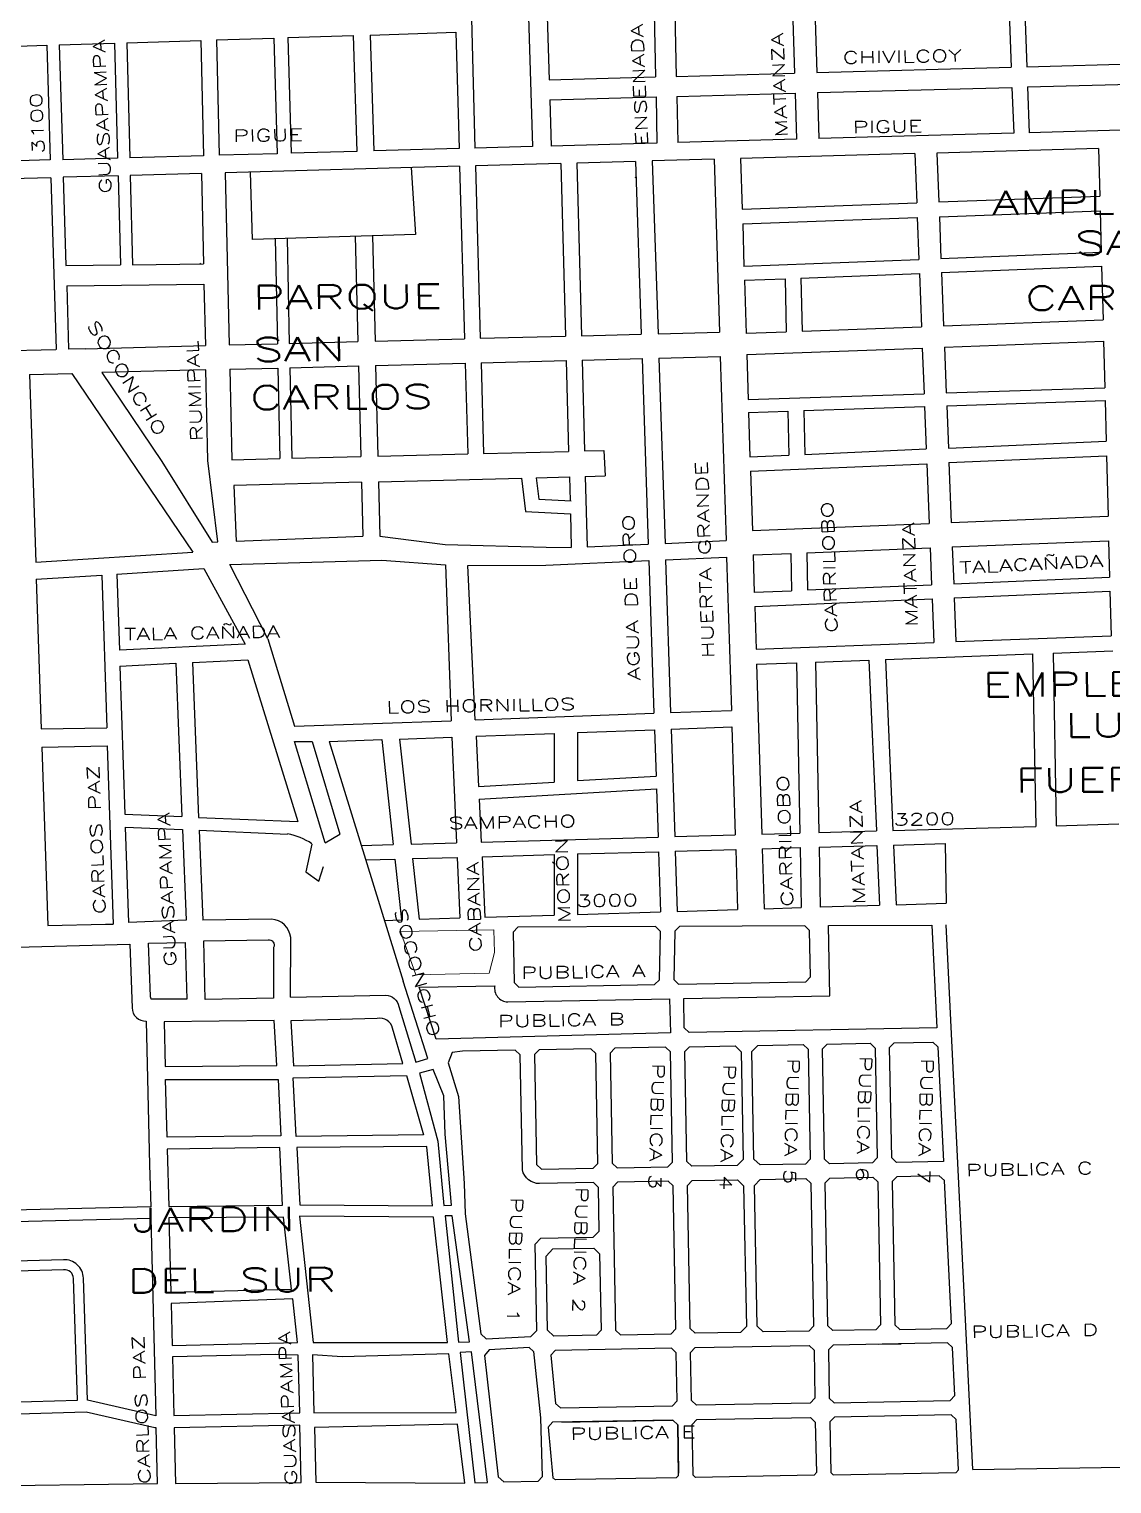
# Model space of a CAD drawing. Header units: millimetres. Extents: x 4374322 to 4409026, y 6503580 to 6534206.
# Drawn here: x 4389549 to 4390454, y 6519881 to 6521097 of the extents above; entities that cross this region are included whole.
import ezdxf

# ---------------------------------------------------------------- set-up
doc = ezdxf.new("R2010")
doc.units = ezdxf.units.MM
for name, color, linetype in [('LINEA CALLE', 252, 'Continuous'), ('NOMBRE BARRIO', 8, 'Continuous'), ('NOMBRE CALLE', 252, 'Continuous')]:
    doc.layers.add(name, color=color, linetype=linetype)
doc.styles.add('ROMANS', font='romans')

msp = doc.modelspace()

# ---------------------------------------------------------------- linework, layer by layer
at = {"layer": 'LINEA CALLE', "transparency": 33554687}
for p, q in [((4390368.1, 6521118.6), (4390370, 6521065.4)), ((4390381.1, 6521119), (4390383.1, 6521065.8)), ((4389918.9, 6521106.1), (4389921.9, 6520997.8)), ((4389966.7, 6521107.5), (4389970, 6520999.1)), ((4389982.3, 6521107.9), (4389983.9, 6521055)), ((4390071.7, 6521110.4), (4390072.8, 6521057.4)), ((4390089, 6521110.9), (4390090.1, 6521057.8)), ((4390187.3, 6521113.6), (4390188.9, 6521060.5)), ((4390205.9, 6521114.1), (4390207.5, 6521061)), ((4389834.3, 6521092.3), (4389906, 6521094.6)), ((4389906, 6521094.6), (4389908.7, 6520997.4)), ((4389512.7, 6521082.2), (4389564.1, 6521083.8)), ((4389564.1, 6521083.8), (4389567.1, 6520987.9)), ((4389574.5, 6521084.2), (4389620.7, 6521085.6)), ((4389574.5, 6521084.2), (4389577.5, 6520988.1)), ((4389620.7, 6521085.6), (4389623.3, 6520989.4)), ((4389630.9, 6521085.9), (4389692.8, 6521087.9)), ((4389630.9, 6521085.9), (4389633.5, 6520989.7)), ((4389692.8, 6521087.9), (4389695.2, 6520991.4)), ((4389705.9, 6521088.3), (4389753.9, 6521089.8)), ((4389705.9, 6521088.3), (4389708.3, 6520991.8)), ((4389753.9, 6521089.8), (4389756.7, 6520993.1)), ((4389765.6, 6521090.2), (4389820.2, 6521091.9)), ((4389765.6, 6521090.2), (4389768.4, 6520993.5)), ((4389820.2, 6521091.9), (4389823.3, 6520995)), ((4389834.3, 6521092.3), (4389837.3, 6520995.4)), ((4390383.1, 6521065.8), (4390492.4, 6521068.8)), ((4389983.9, 6521055), (4390072.8, 6521057.4)), ((4390090.1, 6521057.8), (4390188.9, 6521060.5)), ((4390207.5, 6521061), (4390370, 6521065.4)), ((4390208, 6521044.2), (4390370.6, 6521048.6)), ((4390208, 6521044.2), (4390209.2, 6521005.8)), ((4390370.6, 6521048.6), (4390372.1, 6521010.3)), ((4390383.7, 6521049), (4390493.1, 6521052)), ((4390383.7, 6521049), (4390385.1, 6521010.7)), ((4389984.4, 6521038.2), (4390073.2, 6521040.6)), ((4389984.4, 6521038.2), (4389985.6, 6520999.5)), ((4390073.2, 6521040.6), (4390074, 6521002)), ((4390090.5, 6521041), (4390189.4, 6521043.7)), ((4390090.5, 6521041), (4390091.3, 6521002.5)), ((4390189.4, 6521043.7), (4390190.5, 6521005.2)), ((4390372.1, 6521010.3), (4390209.2, 6521005.8)), ((4390494.6, 6521013.7), (4390385.1, 6521010.7)), ((4389908.7, 6520997.4), (4389837.3, 6520995.4)), ((4389970, 6520999.1), (4389921.9, 6520997.8)), ((4390074, 6521002), (4389985.6, 6520999.5)), ((4390190.5, 6521005.2), (4390091.3, 6521002.5)), ((4390443, 6520997.5), (4390307.9, 6520993.7)), ((4390443, 6520997.5), (4390444, 6520957.7)), ((4389567.1, 6520987.9), (4389515.3, 6520986.4)), ((4389623.3, 6520989.4), (4389577.5, 6520988.1)), ((4389695.2, 6520991.4), (4389633.5, 6520989.7)), ((4389756.7, 6520993.1), (4389708.3, 6520991.8)), ((4389823.3, 6520995), (4389768.4, 6520993.5)), ((4389993.7, 6520985), (4389922.3, 6520983)), ((4389993.7, 6520985), (4389997.6, 6520840.6)), ((4390056.1, 6520986.7), (4390007, 6520985.3)), ((4390007, 6520985.3), (4390010.9, 6520841)), ((4390056.1, 6520986.7), (4390060.9, 6520842.3)), ((4390121.7, 6520988.5), (4390070.1, 6520987.1)), ((4390070.1, 6520987.1), (4390074.9, 6520842.6)), ((4390121.7, 6520988.5), (4390126.3, 6520844)), ((4390289.4, 6520993.2), (4390143.9, 6520989.1)), ((4390143.9, 6520989.2), (4390145.2, 6520946.7)), ((4390289.4, 6520993.2), (4390291, 6520952.1)), ((4390307.9, 6520993.7), (4390309.5, 6520952.8)), ((4389567.6, 6520973.1), (4389501.3, 6520971.2)), ((4389567.6, 6520973.1), (4389572, 6520829.5)), ((4389623.7, 6520974.6), (4389577.9, 6520973.4)), ((4389577.9, 6520973.4), (4389580.2, 6520899.6)), ((4389623.7, 6520974.6), (4389625.7, 6520900.1)), ((4389693.4, 6520976.6), (4389633.9, 6520974.9)), ((4389633.9, 6520974.9), (4389635.9, 6520900.3)), ((4389693.4, 6520976.6), (4389695.1, 6520901)), ((4389909.1, 6520982.6), (4389713.2, 6520977.1)), ((4389713.2, 6520977.1), (4389716.5, 6520833.3)), ((4389736, 6520921.5), (4389734.5, 6520977.7)), ((4389868.6, 6520981.5), (4389872.2, 6520925.7)), ((4389909.1, 6520982.6), (4389913.2, 6520838.4)), ((4389922.3, 6520983), (4389926.4, 6520838.8)), ((4390055.6, 6520973.4), (4390056.6, 6520972.9)), ((4390145.2, 6520946.8), (4390291, 6520952.1)), ((4390309.5, 6520952.8), (4390444, 6520957.7)), ((4390145.6, 6520934.4), (4390291.5, 6520939.8)), ((4390145.6, 6520934.4), (4390146.7, 6520898.9)), ((4390291.5, 6520939.8), (4390292.8, 6520904.7)), ((4390310, 6520940.4), (4390444.3, 6520945.3)), ((4390310, 6520940.4), (4390311.3, 6520905.5)), ((4390444.3, 6520945.3), (4390445.2, 6520910.7)), ((4389872.2, 6520925.7), (4389736, 6520921.5)), ((4389764.9, 6520922.4), (4389766.7, 6520834.6)), ((4389821.9, 6520924.1), (4389824.1, 6520836.1)), ((4389836.2, 6520924.6), (4389838.4, 6520836.5)), ((4389754.9, 6520922.1), (4389756.8, 6520834.3)), ((4390311.3, 6520905.5), (4390445.2, 6520910.7)), ((4389580.2, 6520899.6), (4389625.7, 6520900.1)), ((4389635.9, 6520900.3), (4389695.1, 6520901)), ((4389692.4, 6520900.9), (4389692.8, 6520901.5)), ((4390146.7, 6520899), (4390292.8, 6520904.7)), ((4390311.8, 6520893.7), (4390445.5, 6520899)), ((4390445.5, 6520899), (4390446.7, 6520854.2)), ((4390147.1, 6520887.3), (4390181, 6520888.6)), ((4390147.1, 6520887.3), (4390148.5, 6520842.9)), ((4390181, 6520888.6), (4390181.9, 6520844.3)), ((4390194.3, 6520889.1), (4390293.3, 6520893)), ((4390194.3, 6520889.1), (4390195.3, 6520844.8)), ((4390293.3, 6520893), (4390295, 6520848.5)), ((4390311.8, 6520893.7), (4390313.5, 6520849.2)), ((4389580.8, 6520882.7), (4389695.5, 6520884.1)), ((4389580.8, 6520882.7), (4389582.4, 6520829.8)), ((4389695.5, 6520884.1), (4389696.7, 6520832.8)), ((4390313.5, 6520849.2), (4390446.7, 6520854.2)), ((4389838.4, 6520836.5), (4389913.2, 6520838.4)), ((4389926.4, 6520838.8), (4389997.6, 6520840.6)), ((4390010.9, 6520841), (4390060.9, 6520842.3)), ((4390074.9, 6520842.6), (4390126.3, 6520844)), ((4390148.5, 6520843.1), (4390181.9, 6520844.3)), ((4390195.3, 6520844.8), (4390295, 6520848.5)), ((4389489, 6520827.3), (4389571.6, 6520829.5)), ((4389572, 6520829.5), (4389571.6, 6520829.5)), ((4389596.6, 6520830.1), (4389582.4, 6520829.8)), ((4389596.6, 6520830.1), (4389696.7, 6520832.8)), ((4389716.5, 6520833.3), (4389756.8, 6520834.3)), ((4389766.7, 6520834.6), (4389824.1, 6520836.1)), ((4390149.1, 6520825.3), (4390295.7, 6520830.7)), ((4390149.1, 6520825.3), (4390150.2, 6520787.6)), ((4390295.7, 6520830.7), (4390297.2, 6520792.5)), ((4390314.2, 6520831.4), (4390447.1, 6520836.4)), ((4390314.2, 6520831.4), (4390315.7, 6520793.1)), ((4390447.1, 6520836.4), (4390448.1, 6520797.5)), ((4389717, 6520812.9), (4389757.2, 6520813.9)), ((4389717, 6520812.9), (4389718.7, 6520737.2)), ((4389757.2, 6520813.9), (4389758.8, 6520738.2)), ((4389767.2, 6520814.2), (4389824.6, 6520815.7)), ((4389767.2, 6520814.2), (4389768.8, 6520738.5)), ((4389824.6, 6520815.7), (4389826.5, 6520739.9)), ((4389838.9, 6520816.1), (4389913.7, 6520818)), ((4389838.9, 6520816.1), (4389840.8, 6520740.3)), ((4389913.7, 6520818), (4389915.9, 6520742.2)), ((4389927, 6520818.4), (4389998.2, 6520820.2)), ((4389927, 6520818.4), (4389929.1, 6520742.5)), ((4389998.2, 6520820.2), (4390000.2, 6520744.3)), ((4390011.5, 6520820.6), (4390061.6, 6520821.9)), ((4390011.5, 6520820.6), (4390013.5, 6520744.7)), ((4390061.6, 6520821.9), (4390066.7, 6520666.8)), ((4390075.6, 6520822.3), (4390126.9, 6520823.6)), ((4390075.6, 6520822.3), (4390080.7, 6520667.4)), ((4390126.9, 6520823.6), (4390131.7, 6520669.7)), ((4389549.7, 6520808.5), (4389585.2, 6520809.5)), ((4389549.7, 6520808.5), (4389554.9, 6520651.6)), ((4389585.2, 6520809.5), (4389686.1, 6520660.1)), ((4390150.2, 6520787.6), (4390297.2, 6520792.5)), ((4390315.7, 6520793.1), (4390448.1, 6520797.5)), ((4390150.6, 6520776.8), (4390183.3, 6520777.9)), ((4390150.6, 6520776.8), (4390151.7, 6520739.8)), ((4390183.3, 6520777.9), (4390184.1, 6520741.2)), ((4390196.7, 6520778.4), (4390297.6, 6520781.7)), ((4390196.7, 6520778.4), (4390197.4, 6520741.8)), ((4390297.6, 6520781.7), (4390299, 6520746.3)), ((4390316.1, 6520782.3), (4390448.4, 6520786.8)), ((4390316.1, 6520782.3), (4390317.5, 6520747.1)), ((4390448.4, 6520786.8), (4390449.3, 6520752.8)), ((4390317.5, 6520747.1), (4390449.3, 6520752.8)), ((4389768.8, 6520738.5), (4389826.5, 6520739.9)), ((4389840.8, 6520740.3), (4389915.9, 6520742.2)), ((4389929.1, 6520742.5), (4390000.2, 6520744.3)), ((4390013.5, 6520744.7), (4390029.5, 6520745.1)), ((4390029.5, 6520745.1), (4390030.8, 6520723.7)), ((4390151.7, 6520739.8), (4390184.1, 6520741.2)), ((4390197.4, 6520741.8), (4390299, 6520746.3)), ((4390317.9, 6520734.9), (4390449.6, 6520740.6)), ((4390449.6, 6520740.6), (4390450.9, 6520690)), ((4389718.7, 6520737.2), (4389758.8, 6520738.2)), ((4390152.1, 6520727.6), (4390299.5, 6520734)), ((4390299.5, 6520734), (4390301.4, 6520684.1)), ((4390317.9, 6520734.9), (4390319.9, 6520684.8)), ((4389827.1, 6520718.6), (4389828.2, 6520673.3)), ((4389841.3, 6520718.9), (4389960.8, 6520722)), ((4389841.3, 6520718.9), (4389842.5, 6520673.4)), ((4389960.8, 6520722), (4389964.2, 6520694)), ((4389973.1, 6520722.3), (4390000.8, 6520723)), ((4389973.1, 6520722.3), (4389975.3, 6520704.2)), ((4390000.8, 6520723), (4390001.4, 6520702.9)), ((4390014.1, 6520723.3), (4390030.8, 6520723.7)), ((4390014.1, 6520723.3), (4390015.7, 6520664.5)), ((4390152.1, 6520727.6), (4390153.7, 6520678)), ((4389975.3, 6520704.2), (4390002.2, 6520702.9)), ((4389964.2, 6520694), (4390001.7, 6520692.2)), ((4390001.7, 6520692.2), (4390002.4, 6520664)), ((4390153.7, 6520678.2), (4390301.4, 6520684.1)), ((4390319.9, 6520684.8), (4390450.9, 6520690)), ((4389842.5, 6520673.4), (4389896.9, 6520666.5)), ((4390080.7, 6520667.4), (4390131.7, 6520669.7)), ((4390320.7, 6520664.4), (4390451.4, 6520669.5)), ((4390451.4, 6520669.5), (4390452.2, 6520639.1)), ((4389554.9, 6520651.6), (4389686.1, 6520660.1)), ((4389896.9, 6520666.5), (4389981.4, 6520664.1)), ((4389981.4, 6520664.1), (4390002.4, 6520664)), ((4390015.7, 6520664.5), (4390066.7, 6520666.8)), ((4390081.1, 6520653.6), (4390132.2, 6520655.9)), ((4390132.2, 6520655.9), (4390136.2, 6520527.7)), ((4390154.3, 6520657.8), (4390185.8, 6520659)), ((4390154.3, 6520657.8), (4390155.3, 6520626.2)), ((4390185.8, 6520659), (4390186.4, 6520627.8)), ((4390199.1, 6520659.5), (4390302.2, 6520663.6)), ((4390199.1, 6520659.5), (4390199.8, 6520628.4)), ((4390302.2, 6520663.6), (4390303.4, 6520632.8)), ((4390320.7, 6520664.4), (4390321.9, 6520633.6)), ((4389981, 6520649.1), (4390067.2, 6520653)), ((4390067.2, 6520653), (4390071.4, 6520525.4)), ((4390081.1, 6520653.6), (4390085.4, 6520525.9)), ((4389555.4, 6520637.4), (4389610.1, 6520640.9)), ((4389555.4, 6520637.4), (4389559.5, 6520512.2)), ((4389610.1, 6520640.9), (4389614.2, 6520513.3)), ((4389622.8, 6520641.7), (4389624.8, 6520578.2)), ((4390199.8, 6520628.4), (4390303.4, 6520632.8)), ((4390321.9, 6520633.6), (4390452.2, 6520639.1)), ((4390155.3, 6520626.5), (4390186.4, 6520627.8)), ((4390155.7, 6520614.7), (4390303.8, 6520621)), ((4390303.8, 6520621), (4390305.3, 6520584.6)), ((4390322.3, 6520621.8), (4390452.5, 6520627.4)), ((4390322.3, 6520621.8), (4390323.7, 6520585.3)), ((4390452.5, 6520627.4), (4390453.4, 6520590.2)), ((4390155.7, 6520614.7), (4390156.8, 6520579)), ((4389748.8, 6520587.6), (4389771.2, 6520514.6)), ((4390156.8, 6520579), (4390305.3, 6520584.6)), ((4390323.7, 6520585.3), (4390453.4, 6520590.2)), ((4389685.8, 6520567.7), (4389732.2, 6520569.9)), ((4389732.2, 6520569.9), (4389773.8, 6520434.8)), ((4390206.5, 6520568.1), (4390251, 6520569.8)), ((4390251, 6520569.8), (4390257.3, 6520427)), ((4390264.8, 6520570.3), (4390387.9, 6520575)), ((4390264.8, 6520570.4), (4390271.1, 6520427.4)), ((4390387.9, 6520575), (4390390.6, 6520430.8)), ((4390404.9, 6520575.6), (4390454.8, 6520577.5)), ((4390404.9, 6520575.6), (4390407.6, 6520431.3)), ((4389625.3, 6520564.8), (4389672, 6520567.1)), ((4389625.3, 6520564.8), (4389629.3, 6520440.9)), ((4389672, 6520567.1), (4389677.1, 6520438.9)), ((4389685.8, 6520567.7), (4389691, 6520438.3)), ((4390157.2, 6520566.3), (4390190.7, 6520567.5)), ((4390157.2, 6520566.3), (4390161.7, 6520424.3)), ((4390190.7, 6520567.5), (4390193.4, 6520425.2)), ((4390206.5, 6520568.1), (4390209.2, 6520425.7)), ((4389922.2, 6520519.9), (4390071.4, 6520525.4)), ((4390085.4, 6520525.9), (4390136.2, 6520527.7)), ((4389559.5, 6520512.2), (4389614.2, 6520513.3)), ((4389771.2, 6520514.6), (4389902, 6520519.1)), ((4390007.5, 6520509.3), (4390071.9, 6520511.6)), ((4390007.5, 6520509.3), (4390007.5, 6520469)), ((4390071.9, 6520511.6), (4390073.2, 6520472.8)), ((4390085.8, 6520512.1), (4390136.6, 6520514)), ((4390085.8, 6520512.1), (4390088.8, 6520422.3)), ((4390136.6, 6520514), (4390139.4, 6520423.7)), ((4389560, 6520496.9), (4389614.7, 6520498)), ((4389560, 6520496.9), (4389564.9, 6520347.9)), ((4389614.7, 6520498), (4389619.6, 6520349.1)), ((4389800.1, 6520501.6), (4389844, 6520503.3)), ((4389800.1, 6520501.6), (4389861.8, 6520301.5)), ((4389844, 6520503.3), (4389853.5, 6520415.6)), ((4389858.9, 6520503.8), (4389902.6, 6520505.4)), ((4389858.9, 6520503.8), (4389868.5, 6520416)), ((4389902.6, 6520505.4), (4389906.5, 6520417.1)), ((4389922.9, 6520506.2), (4389988.1, 6520508.5)), ((4389922.9, 6520506.2), (4389924.9, 6520464.2)), ((4389988.1, 6520508.5), (4389988.1, 6520467.8)), ((4390007.5, 6520469), (4390073.2, 6520472.8)), ((4389924.9, 6520464.2), (4389988.1, 6520467.8)), ((4389925.4, 6520453.5), (4390073.5, 6520462.1)), ((4390073.5, 6520462.1), (4390074.9, 6520421.9)), ((4389925.4, 6520453.5), (4389927.2, 6520417.7)), ((4389629.3, 6520440.9), (4389677.1, 6520438.9)), ((4389691, 6520438.3), (4389773.8, 6520434.8)), ((4389629.7, 6520430.2), (4389632.3, 6520350.5)), ((4389629.7, 6520430.2), (4389677.6, 6520428.1)), ((4389691.4, 6520427.6), (4389765.3, 6520424.4)), ((4389796.8, 6520417), (4389809.1, 6520424.4)), ((4390088.8, 6520422.3), (4390139.4, 6520423.7)), ((4390161.7, 6520424.3), (4390193.4, 6520425.2)), ((4390209.2, 6520425.7), (4390257.3, 6520427)), ((4390271.1, 6520427.4), (4390390.6, 6520430.8)), ((4390407.6, 6520431.3), (4390460, 6520432.8)), ((4389785.6, 6520415.8), (4389780.6, 6520392.8)), ((4389826.8, 6520414.8), (4389853.5, 6520415.6)), ((4389868.5, 6520416), (4389906.5, 6520417.1)), ((4389927.2, 6520417.7), (4390074.9, 6520421.9)), ((4390089.2, 6520410), (4390139.8, 6520411.5)), ((4390139.8, 6520411.5), (4390141.4, 6520361.3)), ((4390162, 6520412.1), (4390193.7, 6520413)), ((4390162, 6520412.1), (4390163.6, 6520361.9)), ((4390193.7, 6520413), (4390194.6, 6520362.9)), ((4390209.4, 6520413.5), (4390257.8, 6520414.8)), ((4390209.4, 6520413.5), (4390210.4, 6520363.2)), ((4390257.8, 6520414.8), (4390260, 6520364.9)), ((4390271.6, 6520415.2), (4390314.8, 6520416.5)), ((4390271.6, 6520415.2), (4390273.8, 6520365.3)), ((4390314.8, 6520416.5), (4390315.5, 6520366.6)), ((4389869.8, 6520403.8), (4389907.1, 6520404.9)), ((4389907.1, 6520404.9), (4389909.3, 6520354.2)), ((4389927.8, 6520405.4), (4389988.1, 6520407.2)), ((4389927.8, 6520405.4), (4389930.2, 6520354.8)), ((4389988.1, 6520407.2), (4389988.2, 6520356.6)), ((4390007.6, 6520407.7), (4390075.3, 6520409.6)), ((4390007.6, 6520407.7), (4390007.6, 6520357.2)), ((4390075.3, 6520409.6), (4390076.9, 6520359.3)), ((4390089.2, 6520410), (4390090.9, 6520359.7)), ((4389564.9, 6520347.9), (4389613.3, 6520349.1)), ((4389613.3, 6520349.1), (4389619.6, 6520349.1)), ((4390338, 6519893), (4390734.6, 6519899.2))]:
    msp.add_line(p, q, dxfattribs=at)
at = {"layer": 'LINEA CALLE', "linetype": 'Continuous', "transparency": 33554687}
for p, q in [((4389830.5, 6520402.7), (4389854.9, 6520403.4)), ((4389854.9, 6520403.4), (4389860.4, 6520352.7)), ((4389869.8, 6520403.8), (4389875.3, 6520353.1)), ((4389780.6, 6520392.8), (4389791.5, 6520384.9)), ((4389791.5, 6520384.9), (4389795.3, 6520397.2)), ((4390163.6, 6520361.9), (4390194.6, 6520362.9)), ((4390210.4, 6520363.4), (4390260, 6520364.9)), ((4390273.8, 6520365.3), (4390315.5, 6520366.6)), ((4389846, 6520352.2), (4389860.4, 6520352.7)), ((4389875.3, 6520353.1), (4389909.3, 6520354.2)), ((4389930.2, 6520354.8), (4389988.2, 6520356.6)), ((4390007.6, 6520357.2), (4390076.9, 6520359.3)), ((4390090.9, 6520359.7), (4390141.4, 6520361.3)), ((4389953.7, 6520342.4), (4389954.6, 6520300.2)), ((4390072.9, 6520347), (4389957.7, 6520346.4)), ((4390076, 6520302.5), (4390076.8, 6520343)), ((4390088.8, 6520343.1), (4390088, 6520302.8)), ((4390197.4, 6520347.7), (4390092.9, 6520347.1)), ((4390202.2, 6520305), (4390201.5, 6520343.7)), ((4390217.4, 6520347.8), (4390303.7, 6520348.2)), ((4390218.5, 6520289.2), (4390217.4, 6520347.8)), ((4390303.7, 6520348.2), (4390307.9, 6520262.5)), ((4390338, 6519893), (4390315.6, 6520348.5)), ((4389879.3, 6520307.9), (4389879.3, 6520307.9)), ((4389958.6, 6520296.3), (4390071.9, 6520298.5)), ((4390091.9, 6520298.8), (4390198.3, 6520300.9)), ((4390096.4, 6520286.8), (4390218.5, 6520289.2)), ((4390096.8, 6520262.5), (4390096.4, 6520286.8)), ((4390096.8, 6520262.5), (4390100.9, 6520258.5)), ((4390307.9, 6520262.5), (4390100.9, 6520258.5)), ((4390018.8, 6520244.9), (4389975.6, 6520244.1)), ((4390034.8, 6520241.3), (4390036.6, 6520149.3)), ((4390081.1, 6520246.2), (4390038.7, 6520245.3)), ((4390087, 6520150.2), (4390085.2, 6520242.2)), ((4390099, 6520150.5), (4390097.2, 6520242.5)), ((4390101.1, 6520246.5), (4390139.2, 6520247.3)), ((4390144.3, 6520242.4), (4390146, 6520152.4)), ((4390155, 6520152.6), (4390153.3, 6520242.5)), ((4390158.2, 6520247.6), (4390196.2, 6520248.4)), ((4390200.3, 6520244.5), (4390202.1, 6520152.5)), ((4390214.1, 6520152.7), (4390212.3, 6520244.7)), ((4390216.2, 6520248.8), (4390252.2, 6520249.5)), ((4390256.3, 6520245.5), (4390258.1, 6520153.6)), ((4390270.1, 6520153.8), (4390268.3, 6520245.8)), ((4390272.2, 6520249.9), (4390304.4, 6520250.5)), ((4390308.6, 6520246.6), (4390313.3, 6520150.6)), ((4389971.6, 6520240), (4389973.4, 6520148)), ((4390024.6, 6520149), (4390022.8, 6520241)), ((4389977.5, 6520144.1), (4390020.7, 6520145)), ((4390040.7, 6520145.3), (4390083.1, 6520146.2)), ((4390141.1, 6520147.3), (4390103.1, 6520146.6)), ((4390198.2, 6520148.4), (4390160.1, 6520147.7)), ((4390254.1, 6520149.5), (4390218.2, 6520148.8)), ((4390313.3, 6520150.6), (4390274.1, 6520149.9)), ((4390083.3, 6520134.2), (4390040.9, 6520133.4)), ((4390103.3, 6520134.6), (4390141.3, 6520135.3)), ((4390160.3, 6520135.7), (4390198.4, 6520136.4)), ((4390202.5, 6520132.5), (4390204.8, 6520012.9)), ((4390216.8, 6520013.1), (4390214.5, 6520132.7)), ((4390218.4, 6520136.8), (4390254.4, 6520137.5)), ((4390258.5, 6520133.6), (4390260.8, 6520014)), ((4390270.5, 6520133.8), (4390272.8, 6520014.2)), ((4390309.9, 6520138.6), (4390274.4, 6520137.9)), ((4390320, 6520015.1), (4390314.1, 6520134.6)), ((4390037, 6520129.3), (4390039.3, 6520009.7)), ((4390089.7, 6520010.7), (4390087.4, 6520130.3)), ((4390101.7, 6520010.9), (4390099.4, 6520130.5)), ((4390146.4, 6520130.4), (4390148.7, 6520012.8)), ((4390157.7, 6520013), (4390155.4, 6520130.6)), ((4389982.6, 6520009.6), (4389981.4, 6520071.6)), ((4389987.1, 6520077.5), (4390021.2, 6520078.1)), ((4390026.1, 6520073.4), (4390027.3, 6520009.5)), ((4390276.8, 6520010.3), (4390316.2, 6520011)), ((4390023.4, 6520005.4), (4389987.7, 6520004.7)), ((4390043.4, 6520005.8), (4390085.8, 6520006.6)), ((4390143.8, 6520007.7), (4390105.8, 6520007)), ((4390200.9, 6520008.8), (4390162.8, 6520008.1)), ((4390256.9, 6520009.9), (4390220.9, 6520009.2)), ((4390316.8, 6519999.1), (4390221.1, 6519997.2)), ((4390259.5, 6519997.9), (4390277.9, 6519998.3)), ((4389985.2, 6519988.7), (4389989.1, 6519948.4)), ((4390086, 6519994.6), (4389988.8, 6519992.7)), ((4390090.9, 6519950.4), (4390090.1, 6519990.7)), ((4390102.9, 6519950.7), (4390102.1, 6519990.9)), ((4390106, 6519995), (4390201.1, 6519996.8)), ((4390205.2, 6519992.9), (4390205.9, 6519952.7)), ((4390217.2, 6519993.1), (4390217.9, 6519952.9)), ((4390322.9, 6519954.9), (4390321, 6519995.1)), ((4390222, 6519949), (4390319.1, 6519950.9)), ((4389993.4, 6519944.6), (4390086.9, 6519946.4)), ((4390202, 6519948.6), (4390106.9, 6519946.8)), ((4390319.7, 6519938.9), (4390222.3, 6519937)), ((4389983, 6519928.6), (4389987.1, 6519886.3)), ((4390087.2, 6519934.4), (4389986.6, 6519932.6)), ((4389994.6, 6519932.6), (4390087.2, 6519934.4)), ((4390087.2, 6519934.4), (4390091.3, 6519930.4)), ((4390091.3, 6519930.4), (4390092, 6519890.2)), ((4390092.1, 6519888.2), (4390091.3, 6519930.4)), ((4390104.1, 6519888.5), (4390103.3, 6519930.7)), ((4390107.2, 6519934.8), (4390202.3, 6519936.6)), ((4390206.3, 6519932.7), (4390207.2, 6519890.5)), ((4390218.3, 6519932.9), (4390219.2, 6519890.7)), ((4390326, 6519892.8), (4390323.9, 6519935)), ((4390221.2, 6519888.7), (4390324.1, 6519890.7)), ((4390090.1, 6519886.2), (4389989.3, 6519884.4)), ((4390090.1, 6519886.2), (4390092.1, 6519888.2)), ((4390205.2, 6519888.4), (4390106.1, 6519886.5))]:
    msp.add_line(p, q, dxfattribs=at)
at = {"layer": 'LINEA CALLE', "linetype": 'Continuous', "lineweight": 20, "transparency": 33554687}
for p, q in [((4389953.7, 6520342.4), (4389957.7, 6520346.4)), ((4390076.8, 6520343), (4390072.9, 6520347)), ((4390088.8, 6520343.1), (4390092.9, 6520347.1)), ((4390201.5, 6520343.7), (4390197.4, 6520347.7)), ((4390071.9, 6520298.5), (4390076, 6520302.5)), ((4390088, 6520302.8), (4390091.9, 6520298.8)), ((4390198.3, 6520300.9), (4390202.2, 6520305)), ((4389954.6, 6520300.2), (4389958.6, 6520296.3)), ((4389955.6, 6520243.7), (4389959.6, 6520239.8)), ((4389971.6, 6520240), (4389975.6, 6520244.1)), ((4390022.8, 6520241), (4390018.8, 6520244.9)), ((4390034.8, 6520241.3), (4390038.7, 6520245.3)), ((4390081.1, 6520246.2), (4390085.2, 6520242.2)), ((4390097.2, 6520242.5), (4390101.1, 6520246.5)), ((4390139.2, 6520247.3), (4390144.3, 6520242.4)), ((4390153.3, 6520242.5), (4390158.2, 6520247.6)), ((4390196.2, 6520248.4), (4390200.3, 6520244.5)), ((4390212.3, 6520244.7), (4390216.2, 6520248.8)), ((4390252.2, 6520249.5), (4390256.3, 6520245.5)), ((4390268.3, 6520245.8), (4390272.2, 6520249.9)), ((4390304.4, 6520250.5), (4390308.6, 6520246.6)), ((4389973.4, 6520148), (4389977.5, 6520144.1)), ((4390020.7, 6520145), (4390024.6, 6520149)), ((4390036.6, 6520149.3), (4390040.7, 6520145.3)), ((4390083.1, 6520146.2), (4390087, 6520150.2)), ((4390099, 6520150.5), (4390103.1, 6520146.6)), ((4390141.1, 6520147.3), (4390146, 6520152.4)), ((4390155, 6520152.6), (4390160.1, 6520147.7)), ((4390198.2, 6520148.4), (4390202.1, 6520152.5)), ((4390214.1, 6520152.7), (4390218.2, 6520148.8)), ((4390254.1, 6520149.5), (4390258.1, 6520153.6)), ((4390270.1, 6520153.8), (4390274.1, 6520149.9)), ((4390037, 6520129.3), (4390040.9, 6520133.4)), ((4390083.3, 6520134.2), (4390087.4, 6520130.3)), ((4390099.4, 6520130.5), (4390103.3, 6520134.6)), ((4390141.3, 6520135.3), (4390146.4, 6520130.4)), ((4390155.4, 6520130.6), (4390160.3, 6520135.7)), ((4390198.4, 6520136.4), (4390202.5, 6520132.5)), ((4390214.5, 6520132.7), (4390218.4, 6520136.8)), ((4390254.4, 6520137.5), (4390258.5, 6520133.6)), ((4390270.5, 6520133.8), (4390274.4, 6520137.9)), ((4390309.9, 6520138.6), (4390314.1, 6520134.6)), ((4389981.4, 6520071.6), (4389987.1, 6520077.5)), ((4390021.2, 6520078.1), (4390026.1, 6520073.4)), ((4390085.8, 6520006.6), (4390089.7, 6520010.7)), ((4390101.7, 6520010.9), (4390105.8, 6520007)), ((4390143.8, 6520007.7), (4390148.7, 6520012.8)), ((4390157.7, 6520013), (4390162.8, 6520008.1)), ((4390200.9, 6520008.8), (4390204.8, 6520012.9)), ((4390216.8, 6520013.1), (4390220.9, 6520009.2)), ((4390256.9, 6520009.9), (4390260.8, 6520014)), ((4390276.8, 6520010.3), (4390272.8, 6520014.2)), ((4390316.2, 6520011), (4390320, 6520015.1)), ((4389982.6, 6520009.6), (4389987.7, 6520004.7)), ((4390023.4, 6520005.4), (4390027.3, 6520009.5)), ((4390039.3, 6520009.7), (4390043.4, 6520005.8)), ((4390316.8, 6519999.1), (4390321, 6519995.1)), ((4389985.2, 6519988.7), (4389988.8, 6519992.7)), ((4390086, 6519994.6), (4390090.1, 6519990.7)), ((4390102.1, 6519990.9), (4390106, 6519995)), ((4390205.2, 6519992.9), (4390201.1, 6519996.8)), ((4390221.1, 6519997.2), (4390217.2, 6519993.1)), ((4390086.9, 6519946.4), (4390090.9, 6519950.4)), ((4390102.9, 6519950.7), (4390106.9, 6519946.8)), ((4390202, 6519948.6), (4390205.9, 6519952.7)), ((4390217.9, 6519952.9), (4390222, 6519949)), ((4390319.1, 6519950.9), (4390322.9, 6519954.9)), ((4389989.1, 6519948.4), (4389993.4, 6519944.6)), ((4390319.7, 6519938.9), (4390323.9, 6519935)), ((4389983, 6519928.6), (4389986.6, 6519932.6)), ((4390087.2, 6519934.4), (4390091.3, 6519930.4)), ((4390103.3, 6519930.7), (4390107.2, 6519934.8)), ((4390206.3, 6519932.7), (4390202.3, 6519936.6)), ((4390222.3, 6519937), (4390218.3, 6519932.9)), ((4390205.2, 6519888.4), (4390207.2, 6519890.5)), ((4390221.2, 6519888.7), (4390219.2, 6519890.7)), ((4390324.1, 6519890.7), (4390326, 6519892.8)), ((4389987.1, 6519886.3), (4389989.3, 6519884.4)), ((4390106.1, 6519886.5), (4390104.1, 6519888.5))]:
    msp.add_line(p, q, dxfattribs=at)
at = {"layer": 'LINEA CALLE', "transparency": 33554687}
for points in [[(4389610.2, 6520810.1), (4389660.4, 6520735.7), (4389702.4, 6520668.4), (4389707.1, 6520668.6), (4389698.8, 6520736.7), (4389697.1, 6520812.4)], [(4389662.1, 6520267.4), (4389663.1, 6520230.1), (4389756.3, 6520230.8), (4389754.2, 6520268.5)], [(4389770.1, 6520220.7), (4389864.6, 6520222.4), (4389878.8, 6520172.9), (4389772.4, 6520171.6)], [(4389669.1, 6519987.2), (4389670.3, 6519938.3), (4389775.5, 6519940.4), (4389774.2, 6519988.6), (4389755, 6519989.3)], [(4389919.1, 6519991.5), (4389909.6, 6519991), (4389921.8, 6519882), (4389932.5, 6519882.3)]]:
    msp.add_lwpolyline(points, close=True, dxfattribs=at)
for points in [[(4389827.1, 6520718.6), (4389720.5, 6520715.8), (4389722.3, 6520669.1), (4389828.2, 6520673.3)], [(4389622.8, 6520641.7), (4389695.3, 6520646.4), (4389729.8, 6520583.2), (4389624.8, 6520578.2)], [(4389748.8, 6520587.6), (4389717, 6520649.8), (4389844.1, 6520653.2), (4389897.4, 6520649.3), (4389902, 6520519.1)], [(4389922.2, 6520519.9), (4389915.9, 6520649), (4389981, 6520649.1)], [(4389796.8, 6520417), (4389771.2, 6520501.6), (4389785.8, 6520501.6), (4389809.1, 6520424.4)], [(4389677.6, 6520428.1), (4389680.6, 6520352.4), (4389632.3, 6520350.5)], [(4389691.4, 6520427.6), (4389694.4, 6520352.4)], [(4389767.9, 6520288.1), (4389768, 6520337.9)], [(4389663.4, 6520219.3), (4389757.4, 6520219.3), (4389759.7, 6520172.1), (4389664.6, 6520170.9), (4389663.4, 6520219.3)], [(4389895.9, 6520113.8), (4389902.4, 6520114), (4389896.9, 6520173.5), (4389896, 6520205.6), (4389887, 6520227.6), (4389875.5, 6520224.5), (4389890.8, 6520167.7), (4389895.9, 6520113.8)], [(4389666, 6520112.9), (4389761.1, 6520114.2), (4389758.8, 6520162.4), (4389664.8, 6520160.8), (4389666, 6520112.9)], [(4389881.7, 6520163.1), (4389773.2, 6520162.3), (4389775.5, 6520114.3), (4389886.4, 6520113.6), (4389881.7, 6520162.9), (4389881.7, 6520163.1)], [(4389650.1, 6520147.9), (4389651, 6520112.8)], [(4389651, 6520112.8), (4389119.7, 6520100), (4389118.3, 6520143.2)], [(4389667.7, 6520041.5), (4389768.5, 6520043.8), (4389761.8, 6520104.1), (4389666.2, 6520103.4), (4389667.7, 6520041.5)], [(4389775.2, 6520104.8), (4389786.8, 6519999.4), (4389899, 6519999.3), (4389887.4, 6520104.1), (4389775.2, 6520104.8)], [(4389908.2, 6519999.5), (4389917.4, 6519999.8), (4389903, 6520105.3), (4389897, 6520105.1), (4389908.2, 6519999.5)], [(4389668, 6520031.9), (4389668.8, 6519996.8), (4389773.6, 6519999.4), (4389769.8, 6520035.9), (4389668, 6520031.9)], [(4389900, 6519989.7), (4389811, 6519987.4), (4389786.2, 6519989.1), (4389787.4, 6519940.5), (4389906.1, 6519940.8), (4389900, 6519989.7)], [(4389967.2, 6519995.2), (4389933.8, 6519993.1), (4389930, 6519988.3), (4389941.3, 6519887.1), (4389946, 6519882.7), (4389974.7, 6519883.4), (4389978.1, 6519887.1)], [(4389967.2, 6519995.2), (4389970.9, 6519991.7), (4389976.8, 6519936.2), (4389978.1, 6519887.1)], [(4389492.2, 6519937.7), (4389493, 6519879.1), (4389656.7, 6519881.3), (4389655.5, 6519927.9), (4389654.3, 6519927.9), (4389597.1, 6519941), (4389492.2, 6519937.9)], [(4389671.7, 6519881.3), (4389776.8, 6519882.4), (4389775.6, 6519930.2), (4389670.5, 6519928), (4389671.7, 6519881.4)], [(4389788.9, 6519882.6), (4389913.5, 6519881.8), (4389907.4, 6519930.9), (4389787.7, 6519928.3), (4389788.9, 6519882.6)]]:
    msp.add_lwpolyline(points, dxfattribs=at)
for points in [[(4389768, 6520337.9, 0.353469), (4389752, 6520353.3), (4389694.4, 6520352.4)], [(4389118.3, 6520143.2), (4389113.3, 6520301.2), (4389187.3, 6520304.4), (4389240.5, 6520307.5), (4389252.2, 6520311.7), (4389277.5, 6520328.5), (4389309.9, 6520329.2), (4389358.1, 6520325.7), (4389362.3, 6520266.4), (4389370.3, 6520267), (4389366.7, 6520325.6), (4389402.2, 6520326.1), (4389633.6, 6520332.4), (4389635.4, 6520279.1, 0.422914), (4389647.3, 6520268), (4389650.1, 6520147.9)], [(4389650.7, 6520288.6), (4389649.2, 6520333.1), (4389679.8, 6520333.8), (4389681.3, 6520286.3), (4389651.5, 6520286.3, 0.037154), (4389650.7, 6520288.4)], [(4389695.3, 6520335.1), (4389749, 6520335.8, -0.622533), (4389753.7, 6520329.5), (4389753.6, 6520287.1), (4389696.5, 6520286), (4389695.3, 6520335.1)], [(4389767.9, 6520288.1), (4389847.4, 6520289.6, -0.373076), (4389858.2, 6520280.3), (4389872.4, 6520233.8), (4389882.4, 6520236.7), (4389861.8, 6520301.5)], [(4389578, 6520068.4), (4389397.4, 6520063.4, 0.151776), (4389388.4, 6520060.6), (4389379, 6520064.7), (4389378.2, 6520096.6), (4389651.2, 6520103.2), (4389655.3, 6519938.1), (4389598.1, 6519951.2), (4389594.7, 6520053.1, 0.427778), (4389578, 6520068.4)], [(4389532.2, 6519949.3), (4389589.8, 6519951), (4389586.4, 6520052.9, 0.443179), (4389578.2, 6520060.1), (4389528.8, 6520058.6), (4389532.2, 6519949.3)]]:
    msp.add_lwpolyline(points, format="xyb", dxfattribs=at)
at = {"layer": 'LINEA CALLE', "linetype": 'Continuous', "lineweight": 20, "transparency": 33554687}
msp.add_lwpolyline([(4389933.8, 6520308.2), (4389938.1, 6520325.3), (4389937.7, 6520344.3), (4389859.6, 6520342.8), (4389872.5, 6520306.8)], close=True, dxfattribs=at)
at = {"layer": 'LINEA CALLE', "transparency": 33554687}
for points in [[(4389875.4, 6520296.5), (4389938.5, 6520297.5, 0.464098), (4389949.3, 6520284.1), (4390084.4, 6520286.5), (4390085.2, 6520258.2), (4389889.4, 6520252.8)], [(4389840.3, 6520270.1), (4389768.1, 6520268.2), (4389770.3, 6520230.5), (4389861.6, 6520232.5), (4389853.1, 6520262, 0.4129)], [(4389959.6, 6520239.8), (4389955.6, 6520243.7), (4389911.4, 6520242.9), (4389903, 6520241.7), (4389899.5, 6520233.1), (4389908.1, 6520204.9), (4389913, 6520132.2), (4389913.7, 6520106.8), (4389926.8, 6520006.6), (4389931.3, 6520002.4), (4389968.7, 6520004.3), (4389973.6, 6520009.4), (4389972.2, 6520081.4), (4389977, 6520086.5), (4390020.8, 6520087.3), (4390025.7, 6520092.4), (4390025, 6520129), (4390020.9, 6520133), (4389975.9, 6520132.1, -0.340336), (4389961.5, 6520143.6)]]:
    msp.add_lwpolyline(points, format="xyb", close=True, dxfattribs=at)
msp.add_arc((4389757.1, 6520374.8), 50.3, 55.4774, 80.5637, dxfattribs=at)

# ---------------------------------------------------------------- texts
at = {"layer": 'NOMBRE BARRIO', "transparency": 33554687, "style": 'ROMANS', "width": 1.5}
for s, p in [('AMPLIACION', (4390354, 6520942)), ('SAN', (4390423.1, 6520908.3)), ('PARQUE', (4389736.4, 6520862.9)), ('CARLOS', (4390381.6, 6520862.2)), ('SAN', (4389736.4, 6520819.4)), ('CARLOS', (4389733.9, 6520779.1)), ('EMPLEADOS ', (4390346, 6520539)), ('LUZ Y', (4390415.1, 6520505.3)), ('FUERZA', (4390373.6, 6520459.2)), ('JARDIN', (4389635.5, 6520091.7)), ('DEL SUR', (4389631.5, 6520040.7))]:
    msp.add_text(s, height=20, rotation=0.4355, dxfattribs=at).set_placement(p)
at = {"layer": 'NOMBRE CALLE', "transparency": 33554687, "style": 'ROMANS', "width": 1.5}
for s, rotation, p in [('ENSENADA', 92.565, (4390066.6, 6520999.9)), ('MATANZA', 92.565, (4390183.2, 6521007.2)), ('GUASAPAMPA', 92.565, (4389618.3, 6520960)), ('CHIVILCOY', 1, (4390229.2, 6521068.5)), ('3100', 92.565, (4389562.3, 6520993)), ('PIGUE', 1, (4390237.5, 6521010.3)), ('PIGUE', 1, (4389719.9, 6521003.1)), ('SOCONCHO', 302.1528, (4389597.3, 6520849.6)), ('RUMIPAL', 92.565, (4389694.5, 6520753)), ('HUERTA GRANDE', 92, (4390121.9, 6520571.7)), ('CARRILOBO', 92, (4390224.9, 6520592.7)), ('AGUA DE ORO', 92, (4390059.9, 6520552.8)), ('MATANZA', 92, (4390291.9, 6520597.8)), ('TALACAÑADA', 2.8183, (4390327, 6520642)), ('TALA CAÑADA', 1, (4389628.8, 6520586.4)), ('LOS HORNILLOS', 1, (4389847.8, 6520525.4)), ('CARLOS PAZ', 92.565, (4389613.4, 6520357.7)), ('CARRILOBO', 92, (4390187.9, 6520363.8)), ('MATANZA', 92, (4390247.9, 6520365.8)), ('GUASAPAMPA', 92.565, (4389672.4, 6520313.7)), ('SAMPACHO', 1, (4389899.8, 6520428.4)), ('3200', 1, (4390271.8, 6520431.4)), ('MORÓN', 92, (4390001.7, 6520350.1)), ('CABANA', 92, (4389927.5, 6520325.7)), ('CARLOS PAZ', 92.565, (4389651, 6519881.2)), ('GUASAPAMPA', 92.565, (4389773.4, 6519879.9))]:
    msp.add_text(s, height=10, rotation=rotation, dxfattribs=at).set_placement(p)
at = {"layer": 'NOMBRE CALLE', "linetype": 'Continuous', "transparency": 33554687, "style": 'ROMANS', "width": 1.5}
for s, rotation, p in [('3000', 1, (4390006.8, 6520363.4)), ('SOCONCHO', 285.4049, (4389854.3, 6520360.6)), ('PUBLICA A', 1, (4389960.5, 6520303.3)), ('PUBLICA B', 1, (4389941, 6520262.9)), ('PUBLICA 3', 268.3007, (4390070.2, 6520232.8)), ('PUBLICA 4', 268.3007, (4390129.6, 6520232)), ('PUBLICA 5', 268.3007, (4390183, 6520237)), ('PUBLICA 6', 268.3007, (4390243.5, 6520239)), ('PUBLICA 7', 268.3007, (4390294.9, 6520237)), ('PUBLICA C', 1, (4390332.2, 6520138.3)), ('PUBLICA 2', 268.3007, (4390006.4, 6520129.5)), ('PUBLICA 1', 268.3007, (4389951.9, 6520120.8)), ('PUBLICA D', 1, (4390336.7, 6520003.1)), ('PUBLICA E', 1, (4390001.7, 6519917.9))]:
    msp.add_text(s, height=10, rotation=rotation, dxfattribs=at).set_placement(p)

doc.saveas('drawing.dxf')
